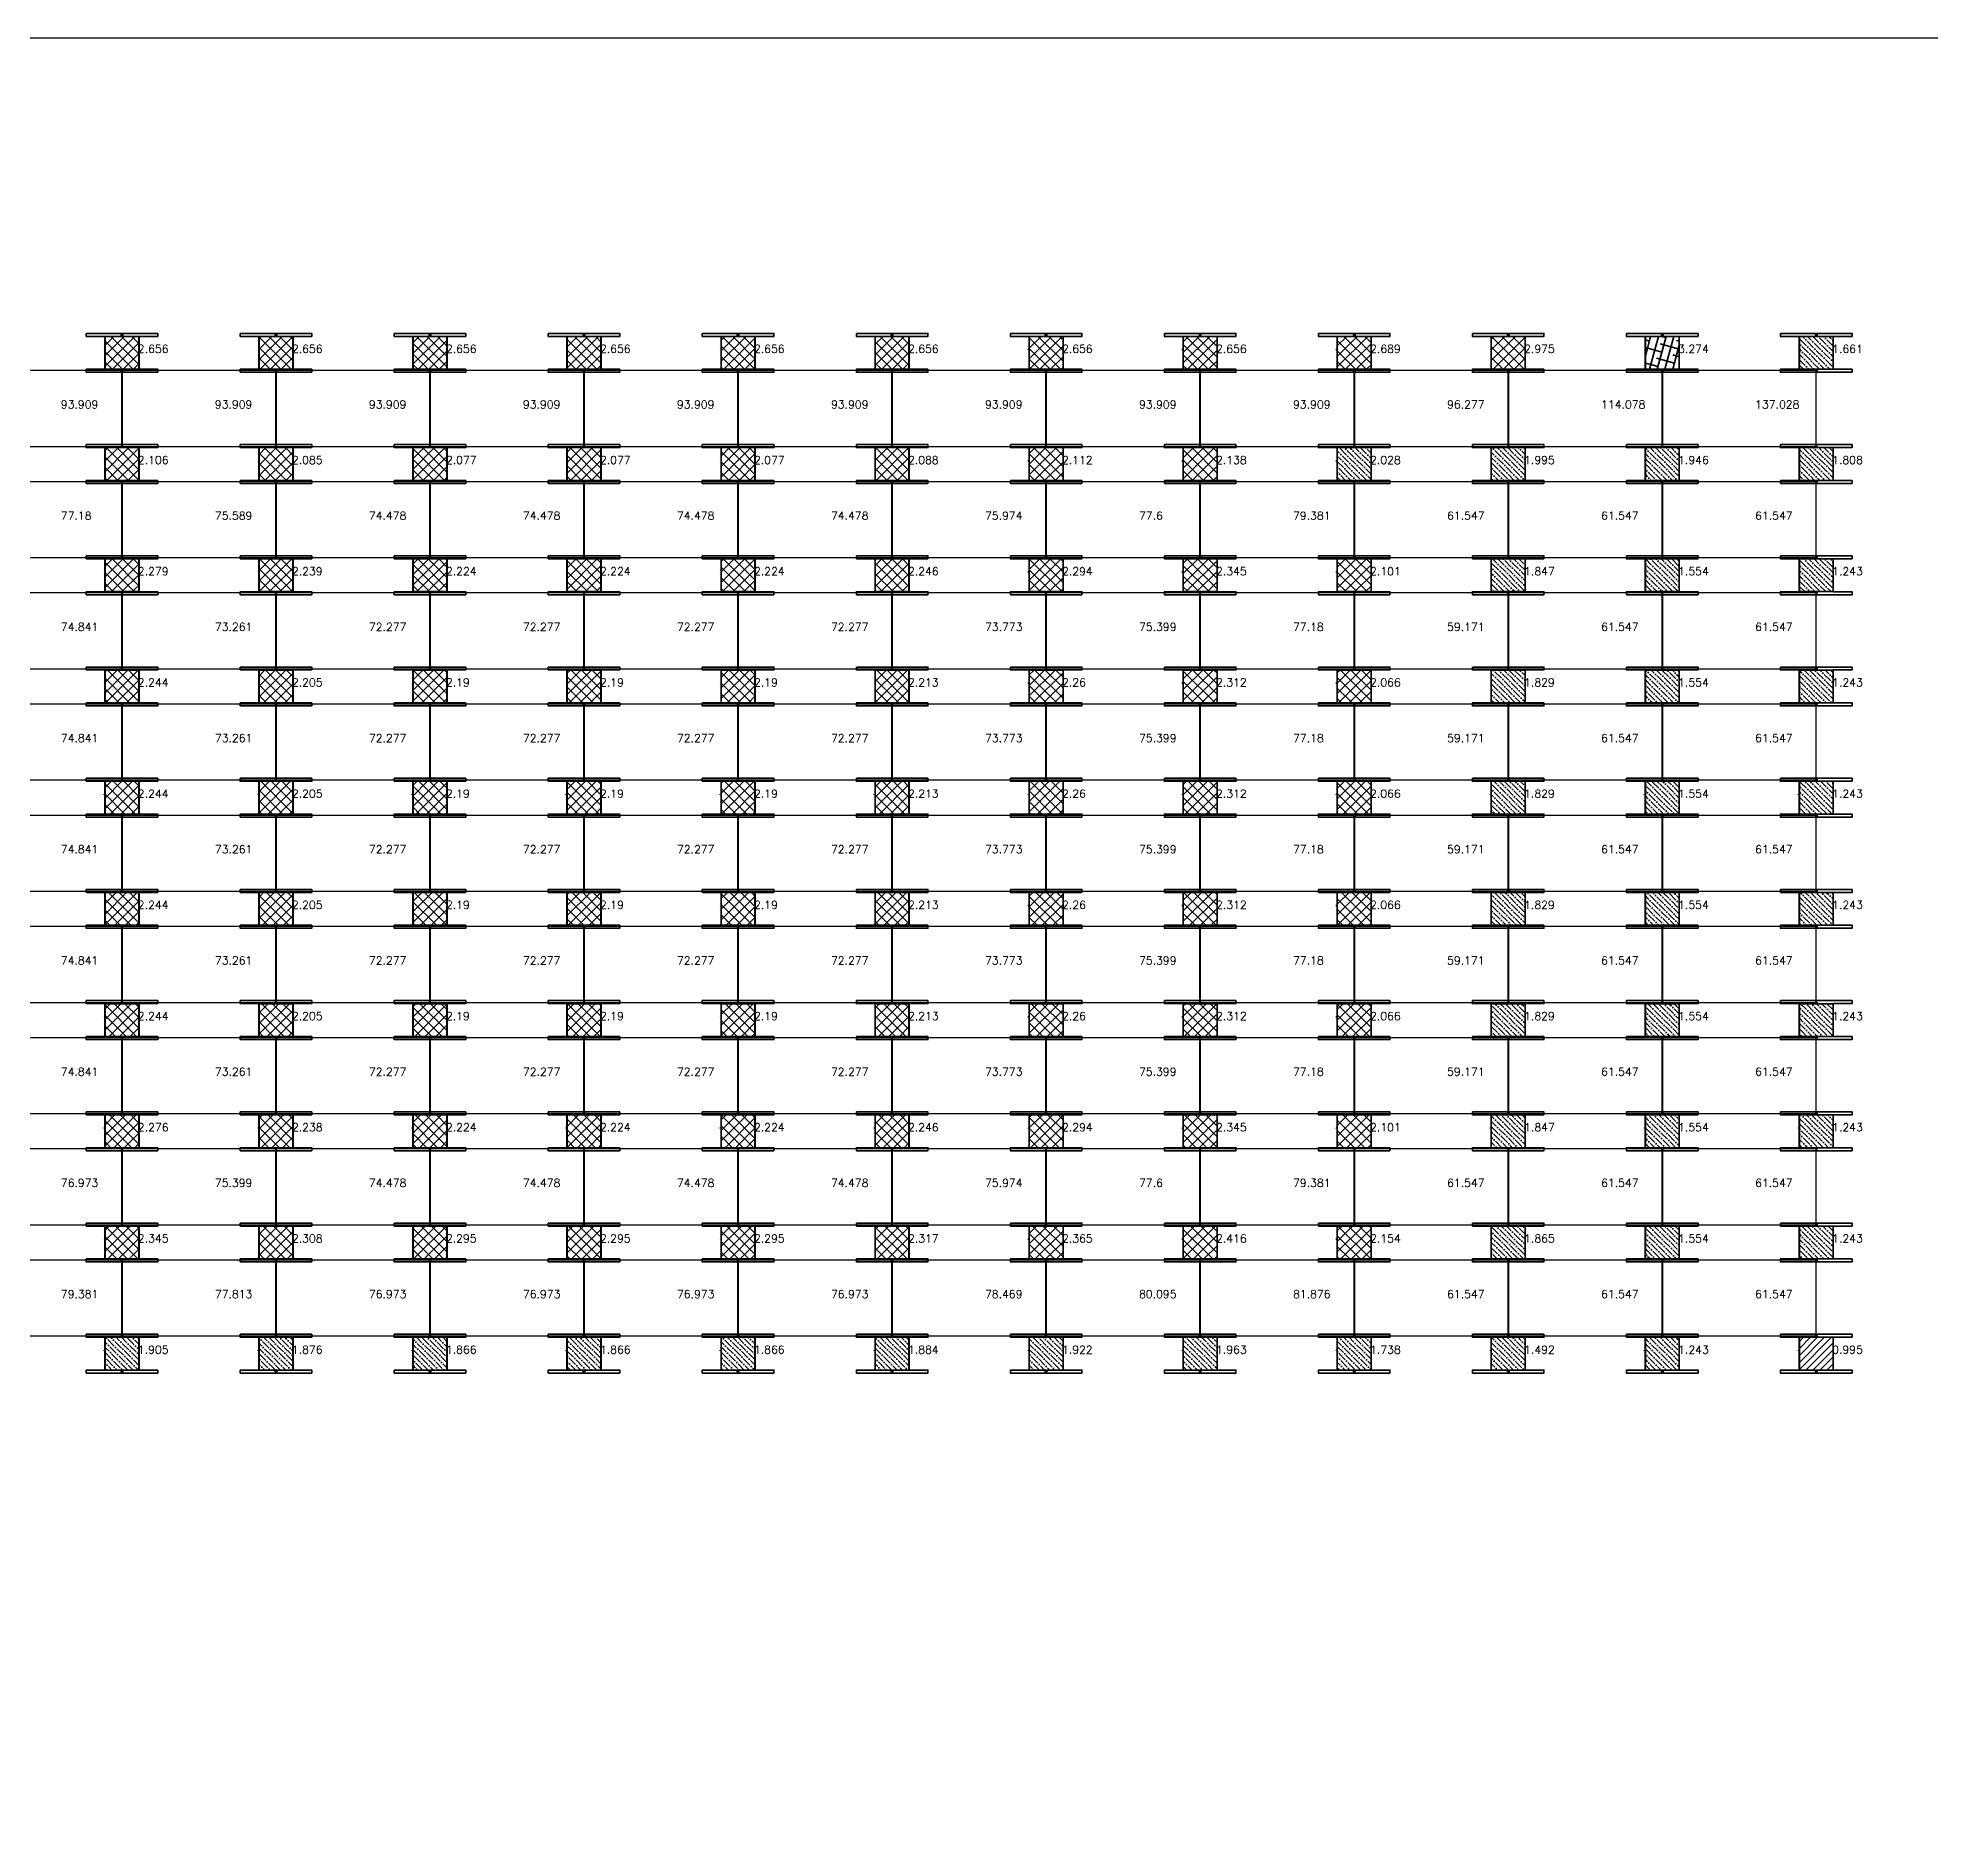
# Model space of a CAD drawing. Header units: inches. Extents: x 2273 to 14350, y -445 to 7742.
# Drawn here: x 9063 to 10015, y 6837 to 7742 of the extents above; entities that cross this region are included whole.
import ezdxf

# ---------------------------------------------------------------- set-up
doc = ezdxf.new("R2010")
doc.units = ezdxf.units.IN
doc.header["$LTSCALE"] = 50
doc.header["$MEASUREMENT"] = 0
for name, color, linetype, lineweight in [('E-PANELS', 140, 'Continuous', 30), ('E2-ECOFEET', 254, 'Continuous', 35), ('E3-ECOFEET', 254, 'Continuous', 35), ('HATCH 1', 5, 'Continuous', 35), ('HATCH 2', 140, 'Continuous', 35), ('HATCH 3', 30, 'Continuous', 35), ('HATCH 4', 200, 'Continuous', 35)]:
    doc.layers.add(name, color=color, linetype=linetype, lineweight=lineweight)
doc.layers.add('EF3 TEXT', color=7, linetype='Continuous', plot=False)
doc.layers.add('IFI PERIMETER', color=231, linetype='FENCE', plot=False)
doc.layers.get('E2-ECOFEET').off()
doc.styles.add('mytext', font='romans.shx')
doc.styles.get("Standard").update_dxf_attribs({"font": 'arial.ttf'})
doc.linetypes.add('FENCE', pattern='A,0.5,-0.1,["X",Standard,S=0.1,R=0,X=-0.035,Y=-0.05],-0.1', length=0.7)

# ---------------------------------------------------------------- blocks, each defined once
blk = doc.blocks.new('EF3_HATCH_3')
at = {"layer": 'HATCH 3'}
h = blk.add_hatch(dxfattribs=at)
h.set_pattern_fill('ANSI37', color=256, scale=30)
h.set_pattern_definition([(45, (-119.168, -90.9187), (-2.65165, 2.65165), []), (135, (-119.168, -90.9187), (-2.65165, -2.65165), [])])
h.paths.add_polyline_path([(-8.5, -8.25), (8.5, -8.25), (8.5, 8.25), (-8.5, 8.25)])
blk.add_lwpolyline([(-8.5, -8.25), (8.5, -8.25), (8.5, 8.25), (-8.5, 8.25)], close=True, dxfattribs=at)
blk = doc.blocks.new('EF3_HATCH_2')
at = {"layer": 'HATCH 2'}
h = blk.add_hatch(dxfattribs=at)
h.set_pattern_fill('ANSI36', color=256, scale=15, angle=90)
h.set_pattern_definition([(135, (-119.168, -90.9187), (-3.64602, 0.994369), [4.6875, -0.9375, 0, -0.9375])])
h.paths.add_polyline_path([(-8.5, -8.25), (8.5, -8.25), (8.5, 8.25), (-8.5, 8.25)])
blk.add_lwpolyline([(-8.5, -8.25), (8.5, -8.25), (8.5, 8.25), (-8.5, 8.25)], close=True, dxfattribs=at)
blk = doc.blocks.new('EF3_HATCH_4')
at = {"layer": 'HATCH 4'}
h = blk.add_hatch(dxfattribs=at)
h.set_pattern_fill('ANSI38', color=256, scale=30, angle=30)
h.set_pattern_definition([(75, (-119.168, -90.9187), (-3.62222, 0.97057), []), (165, (-119.168, -90.9187), (-8.215015, -1.68108), [9.375, -5.625])])
h.paths.add_polyline_path([(-8.5, -8.25), (8.5, -8.25), (8.5, 8.25), (-8.5, 8.25)])
blk.add_lwpolyline([(-8.5, -8.25), (8.5, -8.25), (8.5, 8.25), (-8.5, 8.25)], close=True, dxfattribs=at)
blk = doc.blocks.new('EF3_HATCH_1')
at = {"layer": 'HATCH 1'}
h = blk.add_hatch(dxfattribs=at)
h.set_pattern_fill('ANSI31', color=256, scale=20)
h.set_pattern_definition([(45, (-119.168, -90.9187), (-1.767767, 1.767767), [])])
h.paths.add_polyline_path([(-8.5, -8.25), (8.5, -8.25), (8.5, 8.25), (-8.5, 8.25)])
blk.add_lwpolyline([(-8.5, -8.25), (8.5, -8.25), (8.5, 8.25), (-8.5, 8.25)], close=True, dxfattribs=at)
blk = doc.blocks.new('EF3')
at = {"layer": 'E3-ECOFEET', "color": 5}
for points in [[(0, 0), (0, -1.5), (9.41, -1.5), (9.41, -18.06), (0, -18.06), (0, -19.56), (36, -19.56), (36, -18.06), (26.59, -18.06), (26.59, -1.5), (36, -1.5), (36, 0), (0, 0)], [(8.84, -8.08), (8.88, -8.14)]]:
    blk.add_lwpolyline(points, dxfattribs=at)
at = {"layer": 'E3-ECOFEET'}
for points in [[(17.25, -1.03), (17.75, -1.03), (17.75, -0.53)], [(18.25, -0.53), (18.25, -1.03), (18.75, -1.03)], [(17.25, -18.53), (17.75, -18.53), (17.75, -19.03)], [(18.25, -19.03), (18.25, -18.53), (18.75, -18.53)]]:
    blk.add_lwpolyline(points, dxfattribs=at)
blk = doc.blocks.new('ET 335W 10DEG')
at = {"layer": 'E-PANELS'}
blk.add_lwpolyline([(0, 0), (77.01, 0), (77.01, -38.48), (0, -38.48)], close=True, dxfattribs=at)

msp = doc.modelspace()

# ---------------------------------------------------------------- linework, layer by layer
at = {"layer": 'IFI PERIMETER'}
msp.add_lwpolyline([(8143.38, 7741.92), (14349.99, 7741.92), (14349.99, 5931.58), (8143.38, 5931.58)], close=True, dxfattribs=at)

# ---------------------------------------------------------------- block references
at = {"layer": 'E-PANELS'}
for p in [(9028.23, 7574.62), (9105.74, 7574.62), (9183.25, 7574.62), (9260.76, 7574.62), (9338.27, 7574.62), (9415.78, 7574.62), (9493.29, 7574.62), (9570.8, 7574.62), (9648.31, 7574.62), (9725.82, 7574.62), (9803.33, 7574.62), (9880.84, 7574.62), (9028.23, 7518.65), (9105.74, 7518.65), (9183.25, 7518.65), (9260.76, 7518.65), (9338.27, 7518.65), (9415.78, 7518.65), (9493.29, 7518.65), (9570.8, 7518.65), (9648.31, 7518.65), (9725.82, 7518.65), (9803.33, 7518.65), (9880.84, 7518.65), (9028.23, 7462.67), (9105.74, 7462.67), (9183.25, 7462.67), (9260.76, 7462.67), (9338.27, 7462.67), (9415.78, 7462.67), (9493.29, 7462.67), (9570.8, 7462.67), (9648.31, 7462.67), (9725.82, 7462.67), (9803.33, 7462.67), (9880.84, 7462.67), (9028.23, 7406.7), (9105.74, 7406.7), (9183.25, 7406.7), (9260.76, 7406.7), (9338.27, 7406.7), (9415.78, 7406.7), (9493.29, 7406.7), (9570.8, 7406.7), (9648.31, 7406.7), (9725.82, 7406.7), (9803.33, 7406.7), (9880.84, 7406.7), (9028.23, 7350.73), (9105.74, 7350.73), (9183.25, 7350.73), (9260.76, 7350.73), (9338.27, 7350.73), (9415.78, 7350.73), (9493.29, 7350.73), (9570.8, 7350.73), (9648.31, 7350.73), (9725.82, 7350.73), (9803.33, 7350.73), (9880.84, 7350.73), (9028.23, 7294.75), (9105.74, 7294.75), (9183.25, 7294.75), (9260.76, 7294.75), (9338.27, 7294.75), (9415.78, 7294.75), (9493.29, 7294.75), (9570.8, 7294.75), (9648.31, 7294.75), (9725.82, 7294.75), (9803.33, 7294.75), (9880.84, 7294.75), (9028.23, 7238.78), (9105.74, 7238.78), (9183.25, 7238.78), (9260.76, 7238.78), (9338.27, 7238.78), (9415.78, 7238.78), (9493.29, 7238.78), (9570.8, 7238.78), (9648.31, 7238.78), (9725.82, 7238.78), (9803.33, 7238.78), (9880.84, 7238.78), (9028.23, 7182.8), (9105.74, 7182.8), (9183.25, 7182.8), (9260.76, 7182.8), (9338.27, 7182.8), (9415.78, 7182.8), (9493.29, 7182.8), (9570.8, 7182.8), (9648.31, 7182.8), (9725.82, 7182.8), (9803.33, 7182.8), (9880.84, 7182.8), (9028.23, 7126.83), (9105.74, 7126.83), (9183.25, 7126.83), (9260.76, 7126.83), (9338.27, 7126.83), (9415.78, 7126.83), (9493.29, 7126.83), (9570.8, 7126.83), (9648.31, 7126.83), (9725.82, 7126.83), (9803.33, 7126.83), (9880.84, 7126.83)]:
    msp.add_blockref('ET 335W 10DEG', p, dxfattribs=at)
at = {"layer": 'E2-ECOFEET'}
for p in [(9087.49, 7593.15), (9165, 7593.15), (9242.51, 7593.15), (9320.02, 7593.15), (9397.53, 7593.15), (9475.04, 7593.15), (9552.55, 7593.15), (9630.06, 7593.15), (9707.57, 7593.15), (9785.08, 7593.15), (9862.59, 7593.15), (9940.1, 7593.15), (9087.49, 7537.17), (9165, 7537.17), (9242.51, 7537.17), (9320.02, 7537.17), (9397.53, 7537.17), (9475.04, 7537.17), (9552.55, 7537.17), (9630.06, 7537.17), (9707.57, 7537.17), (9785.08, 7537.17), (9862.59, 7537.17), (9940.1, 7537.17), (9087.49, 7481.2), (9165, 7481.2), (9242.51, 7481.2), (9320.02, 7481.2), (9397.53, 7481.2), (9475.04, 7481.2), (9552.55, 7481.2), (9630.06, 7481.2), (9707.57, 7481.2), (9785.08, 7481.2), (9862.59, 7481.2), (9940.1, 7481.2), (9087.49, 7425.23), (9165, 7425.23), (9242.51, 7425.23), (9320.02, 7425.23), (9397.53, 7425.23), (9475.04, 7425.23), (9552.55, 7425.23), (9630.06, 7425.23), (9707.57, 7425.23), (9785.08, 7425.23), (9862.59, 7425.23), (9940.1, 7425.23), (9087.49, 7369.25), (9165, 7369.25), (9242.51, 7369.25), (9320.02, 7369.25), (9397.53, 7369.25), (9475.04, 7369.25), (9552.55, 7369.25), (9630.06, 7369.25), (9707.57, 7369.25), (9785.08, 7369.25), (9862.59, 7369.25), (9940.1, 7369.25), (9087.49, 7313.28), (9165, 7313.28), (9242.51, 7313.28), (9320.02, 7313.28), (9397.53, 7313.28), (9475.04, 7313.28), (9552.55, 7313.28), (9630.06, 7313.28), (9707.57, 7313.28), (9785.08, 7313.28), (9862.59, 7313.28), (9940.1, 7313.28), (9087.49, 7257.3), (9165, 7257.3), (9242.51, 7257.3), (9320.02, 7257.3), (9397.53, 7257.3), (9475.04, 7257.3), (9552.55, 7257.3), (9630.06, 7257.3), (9707.57, 7257.3), (9785.08, 7257.3), (9862.59, 7257.3), (9940.1, 7257.3), (9087.49, 7201.33), (9165, 7201.33), (9242.51, 7201.33), (9320.02, 7201.33), (9397.53, 7201.33), (9475.04, 7201.33), (9552.55, 7201.33), (9630.06, 7201.33), (9707.57, 7201.33), (9785.08, 7201.33), (9862.59, 7201.33), (9940.1, 7201.33), (9087.49, 7145.35), (9165, 7145.35), (9242.51, 7145.35), (9320.02, 7145.35), (9397.53, 7145.35), (9475.04, 7145.35), (9552.55, 7145.35), (9630.06, 7145.35), (9707.57, 7145.35), (9785.08, 7145.35), (9862.59, 7145.35), (9940.1, 7145.35), (9087.49, 7089.38), (9165, 7089.38), (9242.51, 7089.38), (9320.02, 7089.38), (9397.53, 7089.38), (9475.04, 7089.38), (9552.55, 7089.38), (9630.06, 7089.38), (9707.57, 7089.38), (9785.08, 7089.38), (9862.59, 7089.38), (9940.1, 7089.38)]:
    msp.add_blockref('EF3', p, dxfattribs=at)
at = {"layer": 'HATCH 1'}
msp.add_blockref('EF3_HATCH_1', (9958.1, 7079.6), dxfattribs=at)
at = {"layer": 'HATCH 2'}
for p in [(9958.1, 7583.37), (9725.57, 7527.4), (9803.08, 7527.4), (9880.59, 7527.4), (9958.1, 7527.4), (9803.08, 7471.42), (9880.59, 7471.42), (9958.1, 7471.42), (9803.08, 7415.45), (9880.59, 7415.45), (9958.1, 7415.45), (9803.08, 7359.47), (9880.59, 7359.47), (9958.1, 7359.47), (9803.08, 7303.5), (9880.59, 7303.5), (9958.1, 7303.5), (9803.08, 7247.52), (9880.59, 7247.52), (9958.1, 7247.52), (9803.08, 7191.55), (9880.59, 7191.55), (9958.1, 7191.55), (9803.08, 7135.58), (9880.59, 7135.58), (9958.1, 7135.58), (9105.49, 7079.6), (9183, 7079.6), (9260.51, 7079.6), (9338.02, 7079.6), (9415.53, 7079.6), (9493.04, 7079.6), (9570.55, 7079.6), (9648.06, 7079.6), (9725.57, 7079.6), (9803.08, 7079.6), (9880.59, 7079.6)]:
    msp.add_blockref('EF3_HATCH_2', p, dxfattribs=at)
at = {"layer": 'HATCH 3'}
for p in [(9105.49, 7583.37), (9183, 7583.37), (9260.51, 7583.37), (9338.02, 7583.37), (9415.53, 7583.37), (9493.04, 7583.37), (9570.55, 7583.37), (9648.06, 7583.37), (9725.57, 7583.37), (9803.08, 7583.37), (9105.49, 7527.4), (9183, 7527.4), (9260.51, 7527.4), (9338.02, 7527.4), (9415.53, 7527.4), (9493.04, 7527.4), (9570.55, 7527.4), (9648.06, 7527.4), (9105.49, 7471.42), (9183, 7471.42), (9260.51, 7471.42), (9338.02, 7471.42), (9415.53, 7471.42), (9493.04, 7471.42), (9570.55, 7471.42), (9648.06, 7471.42), (9725.57, 7471.42), (9105.49, 7415.45), (9183, 7415.45), (9260.51, 7415.45), (9338.02, 7415.45), (9415.53, 7415.45), (9493.04, 7415.45), (9570.55, 7415.45), (9648.06, 7415.45), (9725.57, 7415.45), (9105.49, 7359.47), (9183, 7359.47), (9260.51, 7359.47), (9338.02, 7359.47), (9415.53, 7359.47), (9493.04, 7359.47), (9570.55, 7359.47), (9648.06, 7359.47), (9725.57, 7359.47), (9105.49, 7303.5), (9183, 7303.5), (9260.51, 7303.5), (9338.02, 7303.5), (9415.53, 7303.5), (9493.04, 7303.5), (9570.55, 7303.5), (9648.06, 7303.5), (9725.57, 7303.5), (9105.49, 7247.52), (9183, 7247.52), (9260.51, 7247.52), (9338.02, 7247.52), (9415.53, 7247.52), (9493.04, 7247.52), (9570.55, 7247.52), (9648.06, 7247.52), (9725.57, 7247.52), (9105.49, 7191.55), (9183, 7191.55), (9260.51, 7191.55), (9338.02, 7191.55), (9415.53, 7191.55), (9493.04, 7191.55), (9570.55, 7191.55), (9648.06, 7191.55), (9725.57, 7191.55), (9105.49, 7135.58), (9183, 7135.58), (9260.51, 7135.58), (9338.02, 7135.58), (9415.53, 7135.58), (9493.04, 7135.58), (9570.55, 7135.58), (9648.06, 7135.58), (9725.57, 7135.58)]:
    msp.add_blockref('EF3_HATCH_3', p, dxfattribs=at)
at = {"layer": 'HATCH 4'}
msp.add_blockref('EF3_HATCH_4', (9880.59, 7583.37), dxfattribs=at)

# ---------------------------------------------------------------- texts
at = {"layer": 'EF3 TEXT', "style": 'mytext'}
for s, p in [('2.656', (9113.49, 7583.37)), ('2.656', (9191, 7583.37)), ('2.656', (9268.51, 7583.37)), ('2.656', (9346.02, 7583.37)), ('2.656', (9423.53, 7583.37)), ('2.656', (9501.04, 7583.37)), ('2.656', (9578.55, 7583.37)), ('2.656', (9656.06, 7583.37)), ('2.689', (9733.57, 7583.37)), ('2.975', (9811.08, 7583.37)), ('3.274', (9888.59, 7583.37)), ('1.661', (9966.1, 7583.37)), ('93.909', (9074.73, 7555.38)), ('93.909', (9152.24, 7555.38)), ('93.909', (9229.75, 7555.38)), ('93.909', (9307.26, 7555.38)), ('93.909', (9384.77, 7555.38)), ('93.909', (9462.28, 7555.38)), ('93.909', (9539.79, 7555.38)), ('93.909', (9617.3, 7555.38)), ('93.909', (9694.81, 7555.38)), ('96.277', (9772.32, 7555.38)), ('114.078', (9849.83, 7555.38)), ('137.028', (9927.34, 7555.38)), ('2.106', (9113.49, 7527.4)), ('2.085', (9191, 7527.4)), ('2.077', (9268.51, 7527.4)), ('2.077', (9346.02, 7527.4)), ('2.077', (9423.53, 7527.4)), ('2.088', (9501.04, 7527.4)), ('2.112', (9578.55, 7527.4)), ('2.138', (9656.06, 7527.4)), ('2.028', (9733.57, 7527.4)), ('1.995', (9811.08, 7527.4)), ('1.946', (9888.59, 7527.4)), ('1.808', (9966.1, 7527.4)), ('77.18', (9074.73, 7499.41)), ('75.589', (9152.24, 7499.41)), ('74.478', (9229.75, 7499.41)), ('74.478', (9307.26, 7499.41)), ('74.478', (9384.77, 7499.41)), ('74.478', (9462.28, 7499.41)), ('75.974', (9539.79, 7499.41)), ('77.6', (9617.3, 7499.41)), ('79.381', (9694.81, 7499.41)), ('61.547', (9772.32, 7499.41)), ('61.547', (9849.83, 7499.41)), ('61.547', (9927.34, 7499.41)), ('2.279', (9113.49, 7471.42)), ('2.239', (9191, 7471.42)), ('2.224', (9268.51, 7471.42)), ('2.224', (9346.02, 7471.42)), ('2.224', (9423.53, 7471.42)), ('2.246', (9501.04, 7471.42)), ('2.294', (9578.55, 7471.42)), ('2.345', (9656.06, 7471.42)), ('2.101', (9733.57, 7471.42)), ('1.847', (9811.08, 7471.42)), ('1.554', (9888.59, 7471.42)), ('1.243', (9966.1, 7471.42)), ('74.841', (9074.73, 7443.43)), ('73.261', (9152.24, 7443.43)), ('72.277', (9229.75, 7443.43)), ('72.277', (9307.26, 7443.43)), ('72.277', (9384.77, 7443.43)), ('72.277', (9462.28, 7443.43)), ('73.773', (9539.79, 7443.43)), ('75.399', (9617.3, 7443.43)), ('77.18', (9694.81, 7443.43)), ('59.171', (9772.32, 7443.43)), ('61.547', (9849.83, 7443.43)), ('61.547', (9927.34, 7443.43)), ('2.244', (9113.49, 7415.45)), ('2.205', (9191, 7415.45)), ('2.19', (9268.51, 7415.45)), ('2.19', (9346.02, 7415.45)), ('2.19', (9423.53, 7415.45)), ('2.213', (9501.04, 7415.45)), ('2.26', (9578.55, 7415.45)), ('2.312', (9656.06, 7415.45)), ('2.066', (9733.57, 7415.45)), ('1.829', (9811.08, 7415.45)), ('1.554', (9888.59, 7415.45)), ('1.243', (9966.1, 7415.45)), ('74.841', (9074.73, 7387.46)), ('73.261', (9152.24, 7387.46)), ('72.277', (9229.75, 7387.46)), ('72.277', (9307.26, 7387.46)), ('72.277', (9384.77, 7387.46)), ('72.277', (9462.28, 7387.46)), ('73.773', (9539.79, 7387.46)), ('75.399', (9617.3, 7387.46)), ('77.18', (9694.81, 7387.46)), ('59.171', (9772.32, 7387.46)), ('61.547', (9849.83, 7387.46)), ('61.547', (9927.34, 7387.46)), ('2.244', (9113.49, 7359.47)), ('2.205', (9191, 7359.47)), ('2.19', (9268.51, 7359.47)), ('2.19', (9346.02, 7359.47)), ('2.19', (9423.53, 7359.47)), ('2.213', (9501.04, 7359.47)), ('2.26', (9578.55, 7359.47)), ('2.312', (9656.06, 7359.47)), ('2.066', (9733.57, 7359.47)), ('1.829', (9811.08, 7359.47)), ('1.554', (9888.59, 7359.47)), ('1.243', (9966.1, 7359.47)), ('74.841', (9074.73, 7331.49)), ('73.261', (9152.24, 7331.49)), ('72.277', (9229.75, 7331.49)), ('72.277', (9307.26, 7331.49)), ('72.277', (9384.77, 7331.49)), ('72.277', (9462.28, 7331.49)), ('73.773', (9539.79, 7331.49)), ('75.399', (9617.3, 7331.49)), ('77.18', (9694.81, 7331.49)), ('59.171', (9772.32, 7331.49)), ('61.547', (9849.83, 7331.49)), ('61.547', (9927.34, 7331.49)), ('2.244', (9113.49, 7303.5)), ('2.205', (9191, 7303.5)), ('2.19', (9268.51, 7303.5)), ('2.19', (9346.02, 7303.5)), ('2.19', (9423.53, 7303.5)), ('2.213', (9501.04, 7303.5)), ('2.26', (9578.55, 7303.5)), ('2.312', (9656.06, 7303.5)), ('2.066', (9733.57, 7303.5)), ('1.829', (9811.08, 7303.5)), ('1.554', (9888.59, 7303.5)), ('1.243', (9966.1, 7303.5)), ('74.841', (9074.73, 7275.51)), ('73.261', (9152.24, 7275.51)), ('72.277', (9229.75, 7275.51)), ('72.277', (9307.26, 7275.51)), ('72.277', (9384.77, 7275.51)), ('72.277', (9462.28, 7275.51)), ('73.773', (9539.79, 7275.51)), ('75.399', (9617.3, 7275.51)), ('77.18', (9694.81, 7275.51)), ('59.171', (9772.32, 7275.51)), ('61.547', (9849.83, 7275.51)), ('61.547', (9927.34, 7275.51)), ('2.244', (9113.49, 7247.52)), ('2.205', (9191, 7247.52)), ('2.19', (9268.51, 7247.52)), ('2.19', (9346.02, 7247.52)), ('2.19', (9423.53, 7247.52)), ('2.213', (9501.04, 7247.52)), ('2.26', (9578.55, 7247.52)), ('2.312', (9656.06, 7247.52)), ('2.066', (9733.57, 7247.52)), ('1.829', (9811.08, 7247.52)), ('1.554', (9888.59, 7247.52)), ('1.243', (9966.1, 7247.52)), ('74.841', (9074.73, 7219.54)), ('73.261', (9152.24, 7219.54)), ('72.277', (9229.75, 7219.54)), ('72.277', (9307.26, 7219.54)), ('72.277', (9384.77, 7219.54)), ('72.277', (9462.28, 7219.54)), ('73.773', (9539.79, 7219.54)), ('75.399', (9617.3, 7219.54)), ('77.18', (9694.81, 7219.54)), ('59.171', (9772.32, 7219.54)), ('61.547', (9849.83, 7219.54)), ('61.547', (9927.34, 7219.54)), ('2.276', (9113.49, 7191.55)), ('2.238', (9191, 7191.55)), ('2.224', (9268.51, 7191.55)), ('2.224', (9346.02, 7191.55)), ('2.224', (9423.53, 7191.55)), ('2.246', (9501.04, 7191.55)), ('2.294', (9578.55, 7191.55)), ('2.345', (9656.06, 7191.55)), ('2.101', (9733.57, 7191.55)), ('1.847', (9811.08, 7191.55)), ('1.554', (9888.59, 7191.55)), ('1.243', (9966.1, 7191.55)), ('76.973', (9074.73, 7163.56)), ('75.399', (9152.24, 7163.56)), ('74.478', (9229.75, 7163.56)), ('74.478', (9307.26, 7163.56)), ('74.478', (9384.77, 7163.56)), ('74.478', (9462.28, 7163.56)), ('75.974', (9539.79, 7163.56)), ('77.6', (9617.3, 7163.56)), ('79.381', (9694.81, 7163.56)), ('61.547', (9772.32, 7163.56)), ('61.547', (9849.83, 7163.56)), ('61.547', (9927.34, 7163.56)), ('2.345', (9113.49, 7135.58)), ('2.308', (9191, 7135.58)), ('2.295', (9268.51, 7135.58)), ('2.295', (9346.02, 7135.58)), ('2.295', (9423.53, 7135.58)), ('2.317', (9501.04, 7135.58)), ('2.365', (9578.55, 7135.58)), ('2.416', (9656.06, 7135.58)), ('2.154', (9733.57, 7135.58)), ('1.865', (9811.08, 7135.58)), ('1.554', (9888.59, 7135.58)), ('1.243', (9966.1, 7135.58)), ('79.381', (9074.73, 7107.59)), ('77.813', (9152.24, 7107.59)), ('76.973', (9229.75, 7107.59)), ('76.973', (9307.26, 7107.59)), ('76.973', (9384.77, 7107.59)), ('76.973', (9462.28, 7107.59)), ('78.469', (9539.79, 7107.59)), ('80.095', (9617.3, 7107.59)), ('81.876', (9694.81, 7107.59)), ('61.547', (9772.32, 7107.59)), ('61.547', (9849.83, 7107.59)), ('61.547', (9927.34, 7107.59)), ('1.905', (9113.49, 7079.6)), ('1.876', (9191, 7079.6)), ('1.866', (9268.51, 7079.6)), ('1.866', (9346.02, 7079.6)), ('1.866', (9423.53, 7079.6)), ('1.884', (9501.04, 7079.6)), ('1.922', (9578.55, 7079.6)), ('1.963', (9656.06, 7079.6)), ('1.738', (9733.57, 7079.6)), ('1.492', (9811.08, 7079.6)), ('1.243', (9888.59, 7079.6)), ('0.995', (9966.1, 7079.6))]:
    msp.add_text(s, height=4, dxfattribs=at).set_placement(p)

doc.saveas('drawing.dxf')
